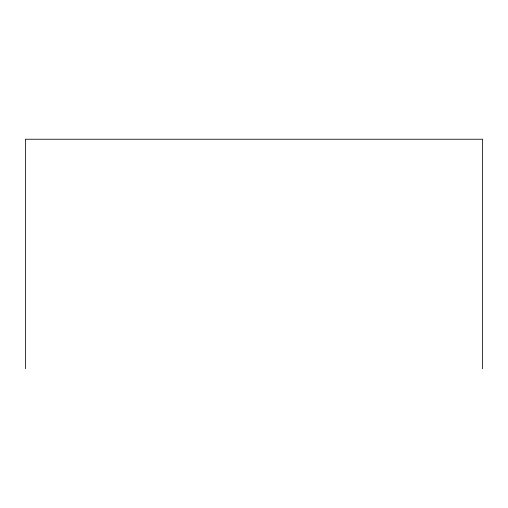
<?xml version="1.0" encoding="UTF-8"?>
<svg xmlns="http://www.w3.org/2000/svg" width="508" height="508" viewBox="0 0 508 508"><rect width="100%" height="100%" fill="white"/><g stroke="black" fill="none" stroke-linecap="round" stroke-linejoin="round"><path stroke-width="0.76" d="M482.6 368.764L482.6 139.236L25.4 139.236L25.4 368.764"/></g></svg>
